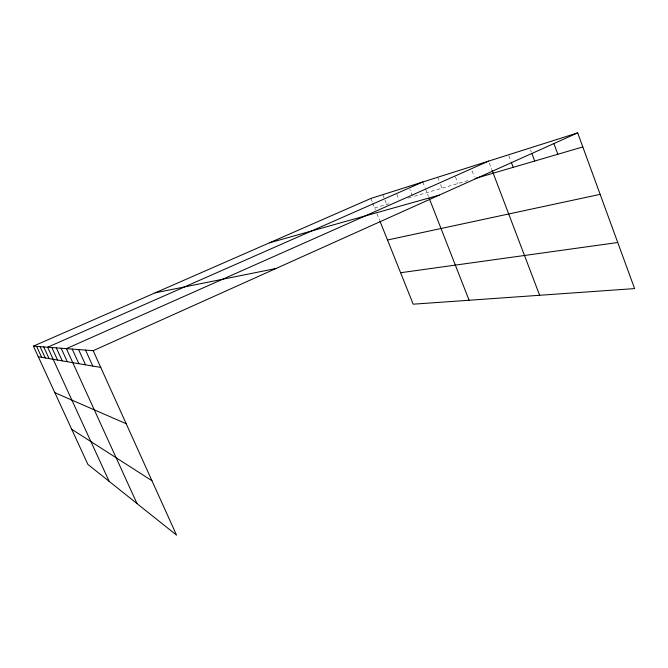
<?xml version="1.0" encoding="UTF-8"?>
<svg xmlns="http://www.w3.org/2000/svg" width="668" height="668" viewBox="0 0 668 668"><rect width="100%" height="100%" fill="white"/><g stroke="black" fill="none" stroke-linecap="round" stroke-linejoin="round"><path stroke-width="0.5" stroke-dasharray="3.34 2.5" d="M374.673 207.915L389.611 203.54M407.981 198.162L411.814 197.035M468.026 180.569L412.774 196.759L409.818 189.253M370.874 198.438L372.393 202.229M372.769 203.181L375.424 209.81M376.944 213.593L379.591 220.215M382.806 194.655L386.68 204.4M396.842 194.304L399.005 199.774M422.802 181.972L425.073 187.766M425.449 188.735L428.447 196.392M437.757 177.237L439.177 180.886M440.596 184.535L442.016 188.192M455.459 176.911L458.006 183.508M472.051 170.732L474.288 176.569M489.302 162.975L491.773 169.48M508.849 155.778L511.028 161.556M530.534 149.899L531.235 151.753"/><path stroke-width="1" d="M93.186 350.683L176.536 535.118L87.892 464.402L33.4 346.133L93.186 350.683L577.67 132.882L634.6 288.593L413.191 304.19L379.967 221.158M488.592 161.122L66.391 348.646L137.032 503.605M422.802 181.972L47.628 347.218L109.16 481.369M33.4 346.133L370.874 198.438L577.67 132.882M475.031 178.515L582.805 146.943M269.438 242.826L439.177 195.148M387.507 239.996L600.148 194.355M155.168 292.843L276.009 268.494M400.6 272.728L617.75 242.509M38.293 356.762L100.743 367.408M54.843 392.684L126.194 423.729M71.71 429.274L151.962 480.735M43.721 346.917L49.081 358.599M40.055 346.642L45.257 357.948M36.623 346.383L41.666 357.338M56.321 347.878L62.249 360.845M51.82 347.535L57.548 360.044M72.227 349.088L78.866 363.684M61.155 348.245L67.309 361.714M85.546 350.099L92.768 366.056M78.59 349.573L85.512 364.811M429.19 198.287L469.103 300.258M492.132 170.407L539.635 295.281M511.387 162.516L513.208 167.334M531.928 153.615L534.701 161.038M553.914 143.645L557.83 154.258"/></g></svg>
